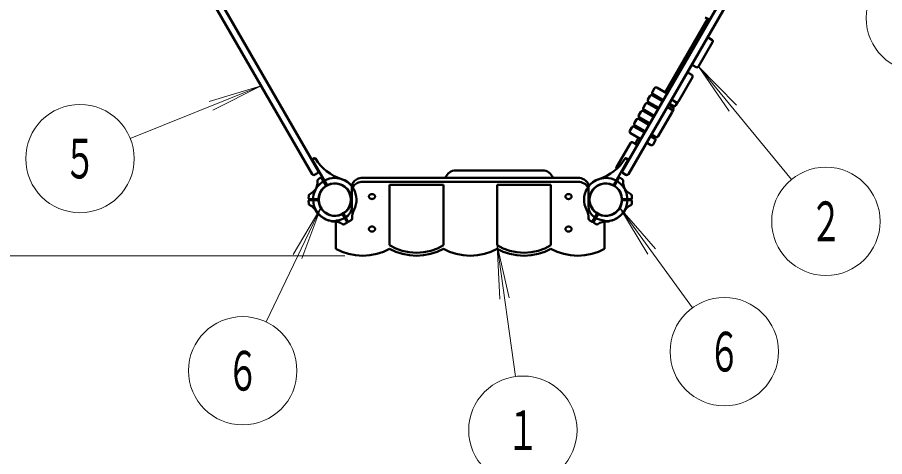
# Model space of a CAD drawing. Units: millimetres on the paper. Extents: x -385 to 0, y 0 to 267.
# Drawn here: x -330.09 to -282.07, y 157.05 to 181.39 of the extents above; entities that cross this region are included whole.
import ezdxf
from ezdxf.enums import TextEntityAlignment as Align

# ---------------------------------------------------------------- set-up
doc = ezdxf.new("R2010")
doc.units = ezdxf.units.MM
doc.layers.add('LY_1', color=140, linetype='Continuous', lineweight=50)
doc.styles.add('ＭＳ ゴシック', font='')
doc.styles.get('ＭＳ ゴシック').set_extended_font_data('MS Gothic')

msp = doc.modelspace()

# ---------------------------------------------------------------- linework, layer by layer
at = {"layer": 'LY_1'}
for p, q in [((-319.416, 182.488), (-313.766, 172.702)), ((-319.087, 182.678), (-313.437, 172.892)), ((-296.587, 172.892), (-290.937, 182.678)), ((-296.258, 172.702), (-290.608, 182.488)), ((-294.229, 177.235), (-291.874, 181.314)), ((-291.848, 181.299), (-292.004, 181.389)), ((-291.792, 180.237), (-291.636, 180.147)), ((-292.374, 178.668), (-291.599, 180.01)), ((-292.667, 178.721), (-292.511, 178.631)), ((-292.908, 178.303), (-292.753, 178.213)), ((-293.491, 176.734), (-292.716, 178.076)), ((-294.816, 177.459), (-294.926, 177.268)), ((-294.117, 177.17), (-294.68, 177.495)), ((-295.066, 177.026), (-295.176, 176.835)), ((-294.577, 176.373), (-295.14, 176.698)), ((-294.367, 176.737), (-294.93, 177.062)), ((-294.327, 176.806), (-294.89, 177.131)), ((-294.479, 176.802), (-294.439, 176.871)), ((-293.783, 176.787), (-293.628, 176.697)), ((-293.521, 176.701), (-293.627, 176.518)), ((-295.316, 176.593), (-295.426, 176.402)), ((-294.827, 175.94), (-295.39, 176.265)), ((-294.617, 176.304), (-295.18, 176.629)), ((-294.729, 176.369), (-294.689, 176.438)), ((-293.804, 176.412), (-294.038, 176.547)), ((-294.025, 176.369), (-293.869, 176.279)), ((-293.764, 176.481), (-293.998, 176.616)), ((-293.767, 176.276), (-293.819, 176.185)), ((-295.117, 175.438), (-295.68, 175.763)), ((-295.566, 176.159), (-295.676, 175.969)), ((-295.077, 175.507), (-295.64, 175.832)), ((-294.867, 175.871), (-295.43, 176.196)), ((-294.979, 175.936), (-294.939, 176.005)), ((-294.608, 174.8), (-293.833, 176.142)), ((-296.066, 175.293), (-296.176, 175.103)), ((-295.367, 175.005), (-295.93, 175.33)), ((-295.816, 175.726), (-295.926, 175.536)), ((-295.327, 175.074), (-295.89, 175.399)), ((-295.229, 175.503), (-295.189, 175.572)), ((-295.577, 174.641), (-296.14, 174.966)), ((-295.479, 175.07), (-295.439, 175.139)), ((-294.804, 174.68), (-295.038, 174.815)), ((-294.764, 174.749), (-294.998, 174.884)), ((-294.9, 174.853), (-294.744, 174.763)), ((-296.916, 173.082), (-296.141, 174.424)), ((-295.848, 174.371), (-296.004, 174.461)), ((-295.874, 174.386), (-295.689, 174.706)), ((-295.014, 174.316), (-295.248, 174.451)), ((-294.767, 174.543), (-294.877, 174.353)), ((-312.954, 172.117), (-313.74, 173.478)), ((-313.724, 173.533), (-313.63, 173.581)), ((-297.069, 172.117), (-296.283, 173.478)), ((-296.3, 173.533), (-296.393, 173.581)), ((-305.812, 172.91), (-301.012, 172.91)), ((-313.629, 172.665), (-313.473, 172.755)), ((-313.298, 172.509), (-313.421, 172.431)), ((-313.006, 172.087), (-313.242, 172.495)), ((-310.961, 172.5), (-299.063, 172.5)), ((-297.017, 172.087), (-296.781, 172.495)), ((-296.725, 172.509), (-296.602, 172.431)), ((-296.394, 172.665), (-296.55, 172.755)), ((-311.561, 170.912), (-311.561, 172.008)), ((-310.961, 172.282), (-299.063, 172.282)), ((-309.476, 168.773), (-309.476, 172.118)), ((-306.5, 172.118), (-309.476, 172.118)), ((-306.5, 168.773), (-306.5, 172.118)), ((-303.524, 172.118), (-300.548, 172.118)), ((-303.524, 168.773), (-303.524, 172.118)), ((-300.548, 168.773), (-300.548, 172.118)), ((-298.463, 170.912), (-298.463, 172.008)), ((-313.96, 171.361), (-313.955, 171.507)), ((-296.063, 171.361), (-296.068, 171.507)), ((-313.96, 171.218), (-313.955, 171.061)), ((-313.449, 171.32), (-313.92, 171.32)), ((-313.449, 171.26), (-313.92, 171.26)), ((-311.574, 171.32), (-311.561, 171.32)), ((-311.574, 171.26), (-311.561, 171.26)), ((-298.449, 171.32), (-298.463, 171.32)), ((-298.449, 171.26), (-298.463, 171.26)), ((-296.574, 171.32), (-296.103, 171.32)), ((-296.574, 171.26), (-296.103, 171.26)), ((-296.063, 171.218), (-296.069, 171.061)), ((-313.636, 170.871), (-313.639, 170.87)), ((-313.436, 170.525), (-313.439, 170.523)), ((-312.069, 170.463), (-311.833, 170.055)), ((-312.017, 170.493), (-311.781, 170.085)), ((-298.006, 170.493), (-298.242, 170.085)), ((-297.954, 170.463), (-298.19, 170.055)), ((-296.587, 170.525), (-296.584, 170.523)), ((-296.387, 170.871), (-296.384, 170.87)), ((-312.712, 170.107), (-312.712, 170.103)), ((-312.452, 168.569), (-312.452, 170.135)), ((-311.849, 170), (-311.988, 169.926)), ((-311.725, 170.071), (-311.602, 170.148)), ((-298.298, 170.071), (-298.421, 170.148)), ((-298.174, 170), (-298.035, 169.926)), ((-297.572, 168.569), (-297.572, 170.135)), ((-297.312, 170.107), (-297.312, 170.103))]:
    msp.add_line(p, q, dxfattribs=at)
at = {"layer": 'LY_1', "color": 7, "lineweight": 13}
for p, q in [((-287.228, 172.404), (-292.374, 178.668)), ((-292.374, 178.668), (-290.679, 176.193)), ((-292.374, 178.668), (-290.275, 176.525)), ((-323.836, 174.682), (-316.591, 177.595)), ((-316.591, 177.595), (-319.461, 176.723)), ((-316.591, 177.595), (-319.266, 176.238)), ((-316.313, 164.519), (-313.291, 170.84)), ((-313.291, 170.84), (-314.816, 168.256)), ((-313.291, 170.84), (-314.344, 168.031)), ((-292.712, 165.298), (-296.732, 170.84)), ((-296.732, 170.84), (-295.189, 168.267)), ((-296.732, 170.84), (-294.766, 168.574)), ((-302.511, 161.491), (-303.524, 168.773)), ((-303.524, 168.773), (-303.371, 165.777)), ((-303.524, 168.773), (-302.853, 165.849)), ((-311.964, 168.186), (-362.382, 168.186))]:
    msp.add_line(p, q, dxfattribs=at)
at = {"layer": 'LY_1'}
for points in [[(-311.561, 172.008), (-311.556, 172.066), (-311.544, 172.123), (-311.524, 172.178), (-311.495, 172.231), (-311.459, 172.281), (-311.417, 172.328), (-311.368, 172.369), (-311.313, 172.406), (-311.254, 172.437), (-311.19, 172.462), (-311.123, 172.481), (-311.054, 172.494), (-311.008, 172.498), (-310.961, 172.5)], [(-298.463, 172.008), (-298.47, 172.085), (-298.492, 172.16), (-298.528, 172.231), (-298.577, 172.297), (-298.638, 172.356), (-298.71, 172.406), (-298.79, 172.446), (-298.877, 172.476), (-298.969, 172.494), (-299.063, 172.5)], [(-311.561, 171.79), (-311.556, 171.848), (-311.544, 171.905), (-311.524, 171.96), (-311.495, 172.013), (-311.459, 172.063), (-311.417, 172.11), (-311.368, 172.151), (-311.313, 172.188), (-311.254, 172.219), (-311.19, 172.244), (-311.123, 172.263), (-311.054, 172.276), (-311.008, 172.28), (-310.961, 172.282)], [(-298.463, 171.79), (-298.47, 171.867), (-298.492, 171.942), (-298.528, 172.013), (-298.577, 172.079), (-298.638, 172.138), (-298.71, 172.188), (-298.79, 172.228), (-298.877, 172.258), (-298.969, 172.276), (-299.063, 172.282)], [(-311.561, 170.912), (-311.567, 170.819), (-311.588, 170.728), (-311.621, 170.639), (-311.667, 170.554), (-311.725, 170.474), (-311.794, 170.401), (-311.874, 170.334), (-311.962, 170.276), (-312.059, 170.227), (-312.162, 170.188), (-312.269, 170.159), (-312.381, 170.141), (-312.416, 170.137), (-312.452, 170.135)], [(-298.463, 170.912), (-298.452, 170.795), (-298.42, 170.681), (-298.367, 170.572), (-298.295, 170.47), (-298.205, 170.379), (-298.099, 170.3), (-297.98, 170.234), (-297.851, 170.184), (-297.713, 170.151), (-297.572, 170.135)], [(-309.476, 168.569), (-309.816, 168.405), (-310.184, 168.284), (-310.569, 168.211), (-310.964, 168.186), (-311.358, 168.211), (-311.744, 168.284), (-312.111, 168.405), (-312.452, 168.569)], [(-309.476, 168.773), (-309.141, 168.592), (-308.775, 168.459), (-308.387, 168.377), (-307.988, 168.35), (-307.588, 168.377), (-307.2, 168.459), (-306.834, 168.592), (-306.5, 168.773)], [(-309.476, 168.569), (-309.135, 168.405), (-308.768, 168.284), (-308.382, 168.211), (-307.988, 168.186), (-307.593, 168.211), (-307.208, 168.284), (-306.84, 168.405), (-306.5, 168.569)], [(-306.5, 168.569), (-306.159, 168.405), (-305.792, 168.284), (-305.406, 168.211), (-305.012, 168.186), (-304.617, 168.211), (-304.232, 168.284), (-303.864, 168.405), (-303.524, 168.569)], [(-303.524, 168.773), (-303.189, 168.592), (-302.823, 168.459), (-302.435, 168.377), (-302.036, 168.35), (-301.636, 168.377), (-301.248, 168.459), (-300.882, 168.592), (-300.548, 168.773)], [(-303.524, 168.569), (-303.183, 168.405), (-302.816, 168.284), (-302.43, 168.211), (-302.036, 168.186), (-301.641, 168.211), (-301.256, 168.284), (-300.888, 168.405), (-300.548, 168.569)], [(-300.548, 168.569), (-300.207, 168.405), (-299.84, 168.284), (-299.454, 168.211), (-299.06, 168.186), (-298.665, 168.211), (-298.28, 168.284), (-297.912, 168.405), (-297.572, 168.569)]]:
    msp.add_lwpolyline(points, dxfattribs=at)
for points in [[(-310.282, 171.463), (-310.282, 171.475), (-310.284, 171.487), (-310.287, 171.499), (-310.292, 171.51), (-310.298, 171.521), (-310.304, 171.532), (-310.312, 171.543), (-310.321, 171.552), (-310.331, 171.561), (-310.342, 171.569), (-310.354, 171.577), (-310.367, 171.583), (-310.38, 171.589), (-310.393, 171.594), (-310.408, 171.597), (-310.422, 171.6), (-310.437, 171.601), (-310.452, 171.602), (-310.466, 171.601), (-310.481, 171.6), (-310.496, 171.597), (-310.51, 171.594), (-310.523, 171.589), (-310.537, 171.583), (-310.549, 171.577), (-310.561, 171.569), (-310.572, 171.561), (-310.582, 171.552), (-310.591, 171.543), (-310.599, 171.532), (-310.606, 171.521), (-310.611, 171.51), (-310.616, 171.499), (-310.619, 171.487), (-310.621, 171.475), (-310.622, 171.463), (-310.621, 171.451), (-310.619, 171.438), (-310.616, 171.427), (-310.611, 171.415), (-310.606, 171.404), (-310.599, 171.393), (-310.591, 171.383), (-310.582, 171.373), (-310.572, 171.364), (-310.561, 171.356), (-310.549, 171.349), (-310.537, 171.342), (-310.523, 171.336), (-310.51, 171.332), (-310.496, 171.328), (-310.481, 171.326), (-310.466, 171.324), (-310.452, 171.323), (-310.437, 171.324), (-310.422, 171.326), (-310.408, 171.328), (-310.393, 171.332), (-310.38, 171.336), (-310.367, 171.342), (-310.354, 171.349), (-310.342, 171.356), (-310.331, 171.364), (-310.321, 171.373), (-310.312, 171.383), (-310.304, 171.393), (-310.298, 171.404), (-310.292, 171.415), (-310.287, 171.427), (-310.284, 171.438), (-310.282, 171.451)], [(-299.402, 171.463), (-299.402, 171.475), (-299.404, 171.487), (-299.407, 171.499), (-299.412, 171.51), (-299.418, 171.521), (-299.424, 171.532), (-299.432, 171.543), (-299.441, 171.552), (-299.451, 171.561), (-299.462, 171.569), (-299.474, 171.577), (-299.487, 171.583), (-299.5, 171.589), (-299.513, 171.594), (-299.528, 171.597), (-299.542, 171.6), (-299.557, 171.601), (-299.572, 171.602), (-299.586, 171.601), (-299.601, 171.6), (-299.616, 171.597), (-299.63, 171.594), (-299.643, 171.589), (-299.657, 171.583), (-299.669, 171.577), (-299.681, 171.569), (-299.692, 171.561), (-299.702, 171.552), (-299.711, 171.543), (-299.719, 171.532), (-299.726, 171.521), (-299.731, 171.51), (-299.736, 171.499), (-299.739, 171.487), (-299.741, 171.475), (-299.742, 171.463), (-299.741, 171.451), (-299.739, 171.438), (-299.736, 171.427), (-299.731, 171.415), (-299.726, 171.404), (-299.719, 171.393), (-299.711, 171.383), (-299.702, 171.373), (-299.692, 171.364), (-299.681, 171.356), (-299.669, 171.349), (-299.657, 171.342), (-299.643, 171.336), (-299.63, 171.332), (-299.616, 171.328), (-299.601, 171.326), (-299.586, 171.324), (-299.572, 171.323), (-299.557, 171.324), (-299.542, 171.326), (-299.528, 171.328), (-299.513, 171.332), (-299.5, 171.336), (-299.487, 171.342), (-299.474, 171.349), (-299.462, 171.356), (-299.451, 171.364), (-299.441, 171.373), (-299.432, 171.383), (-299.424, 171.393), (-299.418, 171.404), (-299.412, 171.415), (-299.407, 171.427), (-299.404, 171.438), (-299.402, 171.451)], [(-310.282, 169.661), (-310.282, 169.673), (-310.284, 169.685), (-310.287, 169.697), (-310.292, 169.708), (-310.298, 169.719), (-310.304, 169.73), (-310.312, 169.74), (-310.321, 169.75), (-310.331, 169.759), (-310.342, 169.767), (-310.354, 169.775), (-310.367, 169.781), (-310.38, 169.787), (-310.393, 169.791), (-310.408, 169.795), (-310.422, 169.798), (-310.437, 169.799), (-310.452, 169.8), (-310.466, 169.799), (-310.481, 169.798), (-310.496, 169.795), (-310.51, 169.791), (-310.523, 169.787), (-310.537, 169.781), (-310.549, 169.775), (-310.561, 169.767), (-310.572, 169.759), (-310.582, 169.75), (-310.591, 169.74), (-310.599, 169.73), (-310.606, 169.719), (-310.611, 169.708), (-310.616, 169.697), (-310.619, 169.685), (-310.621, 169.673), (-310.622, 169.661), (-310.621, 169.648), (-310.619, 169.636), (-310.616, 169.624), (-310.611, 169.613), (-310.606, 169.602), (-310.599, 169.591), (-310.591, 169.581), (-310.582, 169.571), (-310.572, 169.562), (-310.561, 169.554), (-310.549, 169.546), (-310.537, 169.54), (-310.523, 169.534), (-310.51, 169.53), (-310.496, 169.526), (-310.481, 169.523), (-310.466, 169.522), (-310.452, 169.521), (-310.437, 169.522), (-310.422, 169.523), (-310.408, 169.526), (-310.393, 169.53), (-310.38, 169.534), (-310.367, 169.54), (-310.354, 169.546), (-310.342, 169.554), (-310.331, 169.562), (-310.321, 169.571), (-310.312, 169.581), (-310.304, 169.591), (-310.298, 169.602), (-310.292, 169.613), (-310.287, 169.624), (-310.284, 169.636), (-310.282, 169.648)], [(-299.402, 169.661), (-299.402, 169.673), (-299.404, 169.685), (-299.407, 169.697), (-299.412, 169.708), (-299.418, 169.719), (-299.424, 169.73), (-299.432, 169.74), (-299.441, 169.75), (-299.451, 169.759), (-299.462, 169.767), (-299.474, 169.775), (-299.487, 169.781), (-299.5, 169.787), (-299.513, 169.791), (-299.528, 169.795), (-299.542, 169.798), (-299.557, 169.799), (-299.572, 169.8), (-299.586, 169.799), (-299.601, 169.798), (-299.616, 169.795), (-299.63, 169.791), (-299.643, 169.787), (-299.657, 169.781), (-299.669, 169.775), (-299.681, 169.767), (-299.692, 169.759), (-299.702, 169.75), (-299.711, 169.74), (-299.719, 169.73), (-299.726, 169.719), (-299.731, 169.708), (-299.736, 169.697), (-299.739, 169.685), (-299.741, 169.673), (-299.742, 169.661), (-299.741, 169.648), (-299.739, 169.636), (-299.736, 169.624), (-299.731, 169.613), (-299.726, 169.602), (-299.719, 169.591), (-299.711, 169.581), (-299.702, 169.571), (-299.692, 169.562), (-299.681, 169.554), (-299.669, 169.546), (-299.657, 169.54), (-299.643, 169.534), (-299.63, 169.53), (-299.616, 169.526), (-299.601, 169.523), (-299.586, 169.522), (-299.572, 169.521), (-299.557, 169.522), (-299.542, 169.523), (-299.528, 169.526), (-299.513, 169.53), (-299.5, 169.534), (-299.487, 169.54), (-299.474, 169.546), (-299.462, 169.554), (-299.451, 169.562), (-299.441, 169.571), (-299.432, 169.581), (-299.424, 169.591), (-299.418, 169.602), (-299.412, 169.613), (-299.407, 169.624), (-299.404, 169.636), (-299.402, 169.648)]]:
    msp.add_lwpolyline(points, close=True, dxfattribs=at)
at = {"layer": 'LY_1', "color": 7, "lineweight": 13}
for centre in [(-280.092, 181.353), (-326.619, 173.563), (-285.323, 170.086), (-290.95, 162.869), (-317.607, 161.812), (-302.098, 158.52)]:
    msp.add_circle(centre, 3, dxfattribs=at)
at = {"layer": 'LY_1'}
for centre in [(-312.512, 171.29), (-297.512, 171.29)]:
    msp.add_circle(centre, 0.891, dxfattribs=at)
for centre, radius, start, end in [((-291.798, 181.386), 0.1, 240, 330), ((-291.842, 180.15), 0.1, 60, 150), ((-291.686, 180.06), 0.1, 330, 60), ((-292.617, 178.808), 0.1, 150, 240), ((-292.461, 178.718), 0.1, 240, 330), ((-292.958, 178.216), 0.1, 60, 150), ((-292.803, 178.126), 0.1, 330, 60), ((-294.84, 177.218), 0.1, 150, 240), ((-294.73, 177.409), 0.1, 60, 150), ((-295.09, 176.785), 0.1, 150, 240), ((-294.98, 176.976), 0.1, 60, 150), ((-293.733, 176.874), 0.1, 150, 240), ((-293.578, 176.784), 0.1, 240, 330), ((-295.34, 176.352), 0.1, 150, 240), ((-295.23, 176.543), 0.1, 60, 150), ((-294.075, 176.282), 0.1, 60, 150), ((-293.919, 176.192), 0.1, 330, 60), ((-293.854, 176.326), 0.1, 330, 60), ((-293.714, 176.568), 0.1, 240, 330), ((-295.73, 175.676), 0.1, 60, 150), ((-295.59, 175.919), 0.1, 150, 240), ((-295.48, 176.109), 0.1, 60, 150), ((-295.98, 175.243), 0.1, 60, 150), ((-295.84, 175.486), 0.1, 150, 240), ((-296.09, 175.053), 0.1, 150, 240), ((-294.85, 174.94), 0.1, 150, 240), ((-294.694, 174.85), 0.1, 240, 330), ((-296.054, 174.374), 0.1, 60, 150), ((-295.898, 174.284), 0.1, 330, 60), ((-294.964, 174.403), 0.1, 240, 330), ((-294.854, 174.593), 0.1, 330, 60), ((-294.714, 174.836), 0.1, 240, 312.1373), ((-313.705, 173.498), 0.04, 117, 210), ((-313.612, 173.545), 0.04, 31.0842, 117), ((-311.351, 174.908), 2.6, 211.0841, 252.2172), ((-298.672, 174.908), 2.6, 287.7828, 328.9158), ((-296.411, 173.545), 0.04, 63, 148.9159), ((-296.318, 173.498), 0.04, 330, 63), ((-313.523, 172.842), 0.1, 300, 30), ((-305.812, 172.31), 0.6, 90, 161.541), ((-301.012, 172.31), 0.6, 18.459, 90), ((-296.829, 173.032), 0.1, 150, 205.9348), ((-296.673, 172.942), 0.1, 284.427, 330), ((-296.5, 172.842), 0.1, 150, 240), ((-313.679, 172.752), 0.1, 210, 300), ((-312.512, 171.29), 1.2, 90, 147.2728), ((-313.368, 172.347), 0.1, 122, 182.5412), ((-313.277, 172.475), 0.04, 30, 122), ((-312.512, 171.29), 1.2, 47.7828, 90), ((-312.512, 171.29), 1.2, 30, 72.2172), ((-297.512, 171.29), 1.2, 107.7828, 150), ((-297.512, 171.29), 1.2, 90, 132.2172), ((-297.512, 171.29), 1.2, 32.7272, 90), ((-296.747, 172.475), 0.04, 58, 150), ((-296.655, 172.347), 0.1, 357.4588, 58), ((-296.344, 172.752), 0.1, 240, 330), ((-314.362, 172.479), 1, 297.4588, 327.2728), ((-314.467, 172.298), 1, 332.7272, 2.5412), ((-312.512, 171.29), 0.9, 124.2707, 210), ((-312.512, 171.29), 0.9, 4.2707, 175.7293), ((-313.041, 172.067), 0.04, 304.2707, 30), ((-312.92, 172.137), 0.04, 210, 295.7293), ((-312.512, 171.29), 0.9, 30, 115.7293), ((-309.958, 174.104), 2.6, 227.7828, 232.0277), ((-300.065, 174.104), 2.6, 307.9723, 312.2172), ((-297.512, 171.29), 0.9, 4.2707, 175.7293), ((-297.512, 171.29), 0.9, 64.2707, 150), ((-297.104, 172.137), 0.04, 244.2707, 330), ((-296.982, 172.067), 0.04, 150, 235.7293), ((-297.512, 171.29), 0.9, 330, 55.7293), ((-295.556, 172.298), 1, 177.4588, 207.2728), ((-295.661, 172.479), 1, 212.7272, 242.5412), ((-313.855, 171.503), 0.1, 117.4588, 178), ((-313.855, 171.503), 0.1, 117.4588, 178), ((-312.512, 171.29), 1.2, 152.7272, 210), ((-312.512, 171.29), 0.9, 304.2707, 30), ((-312.512, 171.29), 1.2, 332.7272, 30), ((-297.512, 171.29), 1.2, 150, 207.2728), ((-297.512, 171.29), 0.9, 150, 235.7293), ((-297.512, 171.29), 1.2, 330, 27.2728), ((-296.168, 171.503), 0.1, 2, 62.5412), ((-296.168, 171.503), 0.1, 2, 62.5412), ((-313.92, 171.36), 0.04, 178, 270), ((-313.92, 171.22), 0.04, 90, 182), ((-313.855, 171.076), 0.1, 182, 242.5412), ((-314.362, 170.1), 1, 32.7272, 62.5412), ((-313.449, 171.36), 0.04, 270, 355.7293), ((-313.449, 171.22), 0.04, 4.2707, 90), ((-312.512, 171.29), 0.9, 184.2707, 355.7293), ((-311.574, 171.36), 0.04, 184.2707, 270), ((-311.574, 171.22), 0.04, 90, 175.7293), ((-298.449, 171.36), 0.04, 270, 355.7293), ((-298.449, 171.22), 0.04, 4.2707, 90), ((-297.512, 171.29), 0.9, 184.2707, 355.7293), ((-296.574, 171.36), 0.04, 184.2707, 270), ((-296.574, 171.22), 0.04, 90, 175.7293), ((-295.661, 170.1), 1, 117.4588, 147.2728), ((-296.168, 171.076), 0.1, 297.4588, 358), ((-296.103, 171.36), 0.04, 270, 2), ((-296.103, 171.22), 0.04, 358, 90), ((-313.629, 170.852), 0.02, 120, 201.3731), ((-312.512, 171.29), 1.22, 201.3731, 210), ((-312.512, 171.29), 1.22, 210, 218.6269), ((-312.512, 171.29), 1.2, 210, 267.2728), ((-312.512, 171.29), 1.2, 212.7272, 270), ((-313.449, 170.541), 0.02, 218.6269, 300), ((-312.512, 171.29), 0.9, 210, 295.7293), ((-312.104, 170.443), 0.04, 30, 115.7293), ((-311.982, 170.513), 0.04, 124.2707, 210), ((-310.556, 170.282), 1, 152.7272, 182.5412), ((-299.467, 170.282), 1, 357.4588, 27.2728), ((-298.041, 170.513), 0.04, 330, 55.7293), ((-297.92, 170.443), 0.04, 64.2707, 150), ((-297.512, 171.29), 0.9, 244.2707, 330), ((-297.512, 171.29), 1.2, 270, 327.2728), ((-297.512, 171.29), 1.2, 272.7272, 330), ((-296.574, 170.541), 0.02, 240, 321.3731), ((-297.512, 171.29), 1.22, 321.3731, 330), ((-297.512, 171.29), 1.22, 330, 338.6269), ((-296.394, 170.852), 0.02, 338.6269, 60), ((-312.692, 170.103), 0.02, 180, 261.3731), ((-312.512, 171.29), 1.22, 261.3731, 270), ((-312.616, 169.092), 1, 57.4588, 87.2728), ((-312.512, 171.29), 1.2, 270, 272.866), ((-312.512, 171.29), 1.22, 270, 272.819), ((-311.868, 170.035), 0.04, 298, 30), ((-311.747, 170.105), 0.04, 210, 302), ((-311.655, 170.233), 0.1, 302, 2.5412), ((-311.655, 170.233), 0.1, 302, 2.5412), ((-298.368, 170.233), 0.1, 177.4588, 238), ((-298.368, 170.233), 0.1, 177.4588, 238), ((-298.277, 170.105), 0.04, 238, 330), ((-298.155, 170.035), 0.04, 150, 242), ((-297.407, 169.092), 1, 92.7272, 122.5412), ((-297.512, 171.29), 1.2, 267.134, 270), ((-297.512, 171.29), 1.22, 267.181, 270), ((-297.512, 171.29), 1.22, 270, 278.6269), ((-297.332, 170.103), 0.02, 278.6269, 0), ((-312.025, 170.02), 0.1, 237.4588, 298), ((-297.999, 170.02), 0.1, 242, 302.5412)]:
    msp.add_arc(centre, radius, start, end, dxfattribs=at)

# ---------------------------------------------------------------- texts
at = {"layer": 'LY_1', "color": 7, "style": 'ＭＳ ゴシック', "width": 0.6}
for s, p in [('５', (-326.619, 173.563)), ('２', (-285.323, 170.086)), ('６', (-290.95, 162.869)), ('６', (-317.607, 161.812)), ('１', (-302.098, 158.52))]:
    msp.add_text(s, height=2.199, dxfattribs=at).set_placement(p, align=Align.MIDDLE_CENTER)

doc.saveas('drawing.dxf')
